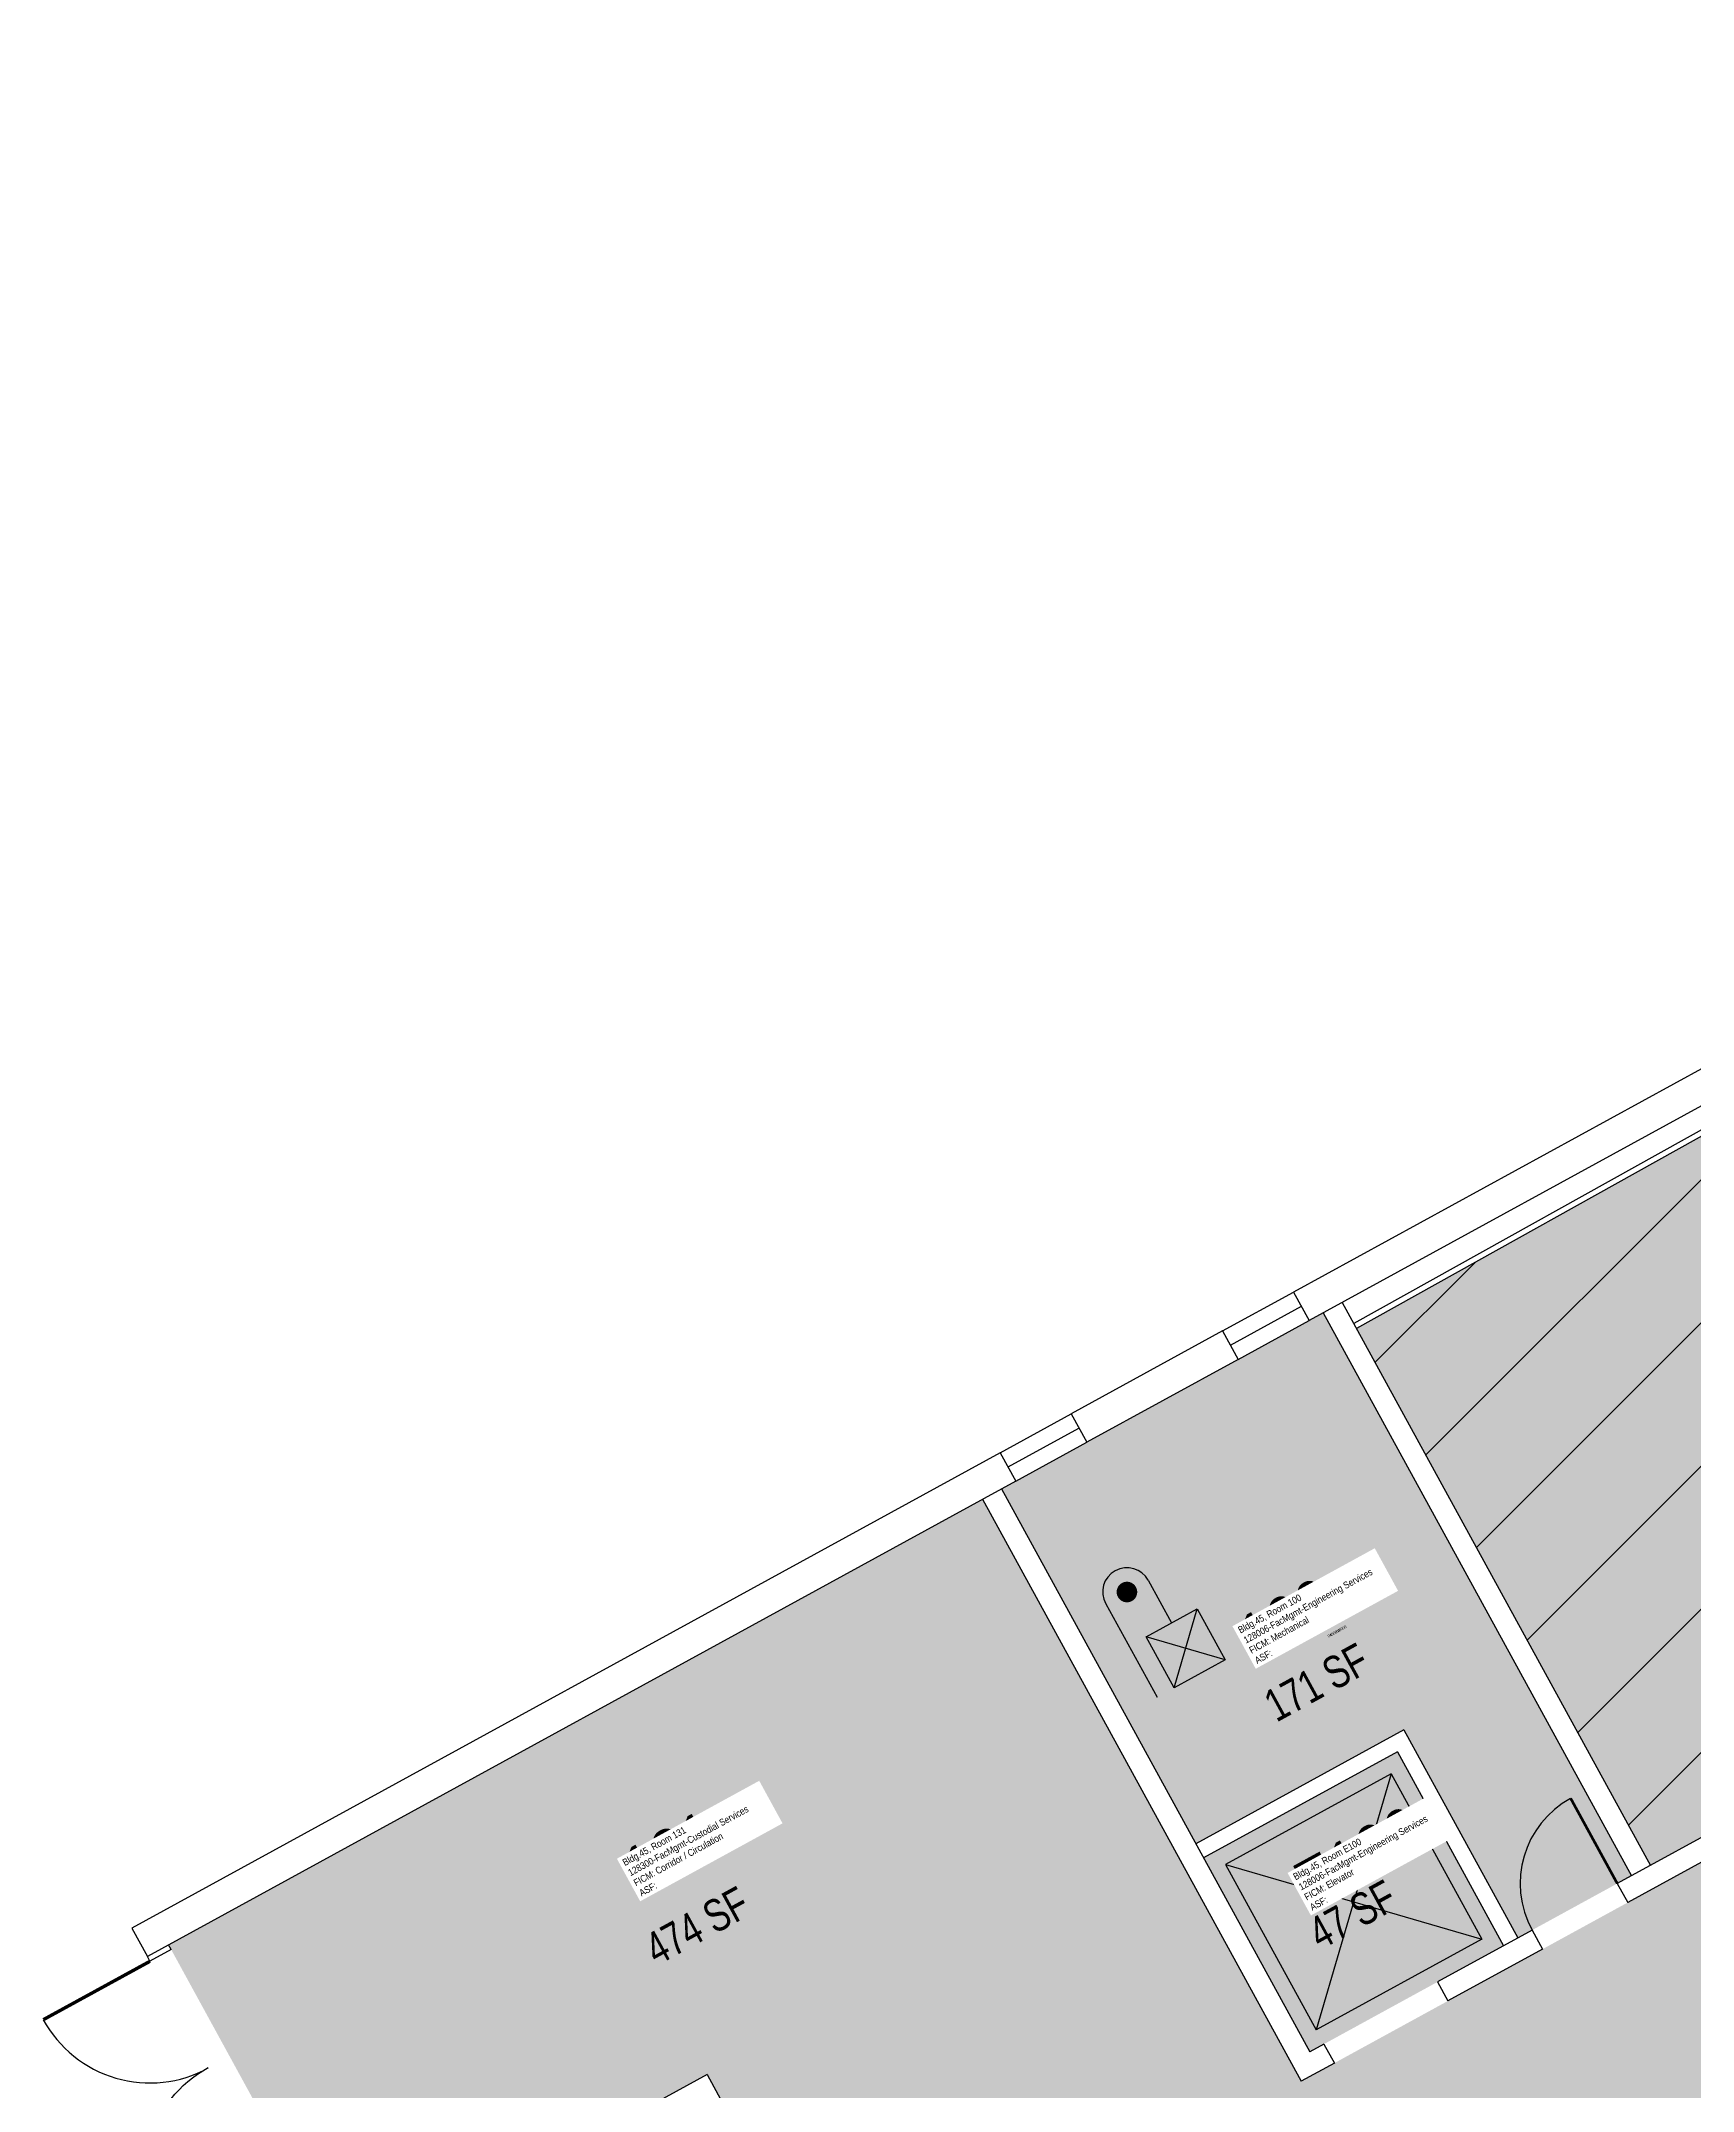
# Model space of a CAD drawing. Header units: inches. Extents: x 69222472 to 69224733, y 27667334 to 27670392.
# Drawn here: x 69222472 to 69223085, y 27669479 to 27670239 of the extents above; entities that cross this region are included whole.
import ezdxf
from ezdxf.enums import TextEntityAlignment as Align

# ---------------------------------------------------------------- set-up
doc = ezdxf.new("R2010")
doc.units = ezdxf.units.IN
doc.header["$LTSCALE"] = 10
doc.header["$MEASUREMENT"] = 0
doc.layers.get('0').update_dxf_attribs({"linetype": 'CONTINUOUS'})
for name, color, linetype in [('A-DOOR', 2, 'CONTINUOUS'), ('A-FLOR', 3, 'CONTINUOUS'), ('A-GLAZ', 1, 'CONTINUOUS'), ('A-IDEN-ICON', 4, 'CONTINUOUS'), ('A-IDEN-RNUM', 7, 'CONTINUOUS'), ('A-IDEN-SNUM', 4, 'CONTINUOUS'), ('A-IDEN-VNUM', 4, 'CONTINUOUS'), ('A-WALL', 5, 'CONTINUOUS'), ('AREA-TEXT', 3, 'CONTINUOUS'), ('Rooms-Capacity', 4, 'CONTINUOUS'), ('Rooms-Category-Color', 7, 'CONTINUOUS'), ('Rooms-College-Color', 7, 'CONTINUOUS'), ('Rooms-Department-Color', 7, 'CONTINUOUS'), ('Rooms-Division-Color', 7, 'CONTINUOUS'), ('Rooms-Information', 7, 'CONTINUOUS')]:
    doc.layers.add(name, color=color, linetype=linetype)
doc.styles.add('CP_AREA', font='arial.ttf', dxfattribs={"height": 15})
doc.styles.add('CP_ROOMSNUMBER', font='arial.ttf', dxfattribs={"height": 1})
doc.styles.add('CP_ROOMVNUMBER', font='arial.ttf', dxfattribs={"width": 0.85, "height": 0.075})

# ---------------------------------------------------------------- blocks, each defined once
blk = doc.blocks.new('DOOR')
at = {"layer": 'A-DOOR', "const_width": 0.0833}
blk.add_lwpolyline([(0, 0), (0, 3)], dxfattribs=at)
at = {"layer": 'A-DOOR'}
blk.add_arc((0, 0), 3, 90, 180, dxfattribs=at)
blk = doc.blocks.new('CPELEV')
for p, q in [((-0.035, 0.03), (-0.035, -0.08)), ((0.015, 0.03), (0.015, -0.02)), ((0.045, -0.08), (-0.015, -0.02)), ((-0.015, -0.08), (0.045, -0.02)), ((-0.015, -0.02), (0.045, -0.02)), ((-0.015, -0.08), (-0.015, -0.02)), ((0.045, -0.02), (0.045, -0.08)), ((0.045, -0.08), (-0.015, -0.08))]:
    blk.add_line(p, q)
at = {"const_width": 0.0106}
blk.add_lwpolyline([(-0.0153, 0.03, 1), (-0.0047, 0.03, 1)], format="xyb", close=True, dxfattribs=at)
blk.add_arc((-0.01, 0.03), 0.025, 0, 180)

msp = doc.modelspace()

# ---------------------------------------------------------------- hatches: boundary and pattern name
at = {"layer": 'Rooms-Capacity'}
h = msp.add_hatch(dxfattribs=at)
h.set_pattern_fill('ANSI31', color=256, scale=300, style=0)
h.set_pattern_definition([(45, (0, 0), (-26.516504294, 26.516504294), [])])
h.paths.add_polyline_path([(69223305.25, 27669692.01), (69223181.41, 27669885.23), (69222960.33, 27669761.94), (69223069.3, 27669562.86)])
at = {"layer": 'Rooms-Category-Color', "true_color": 0xadadad}
for points in [[(69224024.05, 27670076.26), (69223908.26, 27670012.88), (69223862.14, 27670097.12), (69223821.83, 27670075.06), (69223777.93, 27670051.03), (69223824.03, 27669966.82), (69222939.76, 27669482.79), (69222773.03, 27669391.52), (69222794.17, 27669352.89), (69222797.06, 27669347.62), (69222795.3, 27669346.66), (69222817.37, 27669306.35), (69222902.46, 27669352.92), (69223374.93, 27668489.77), (69223258.3, 27668425.93), (69223279.45, 27668387.3), (69223304.39, 27668341.72), (69223421.02, 27668405.57), (69223809.01, 27667696.77), (69223850.28, 27667621.36), (69223933.69, 27667667.02), (69223458.33, 27668535.43), (69222985.86, 27669398.58), (69224070.12, 27669992.08)], [(69222977.88, 27669613.09), (69223020.11, 27669535.93), (69223062.25, 27669559), (69222947.99, 27669767.73), (69222828.7, 27669702.43), (69222900.72, 27669570.86)], [(69222821.64, 27669698.57), (69222519.82, 27669533.36), (69222586.09, 27669412.3), (69222719.46, 27669485.31), (69222767.45, 27669397.63), (69222769.17, 27669398.57), (69222773.03, 27669391.52), (69222939.76, 27669482.79)], [(69222942.96, 27669493.7), (69222948.22, 27669496.58), (69223014.85, 27669533.05), (69222975.5, 27669604.95), (69222903.6, 27669565.59)]]:
    msp.add_hatch(color=253, dxfattribs=at).paths.add_polyline_path(points)
at = {"layer": 'Rooms-Category-Color', "true_color": 0xe3f498}
msp.add_hatch(color=61, dxfattribs=at).paths.add_polyline_path([(69223305.25, 27669692.01), (69223181.41, 27669885.23), (69222960.33, 27669761.94), (69223069.3, 27669562.86)])
at = {"layer": 'Rooms-College-Color', "true_color": 0xadadad}
for points in [[(69224024.05, 27670076.26), (69223908.26, 27670012.88), (69223862.14, 27670097.12), (69223821.83, 27670075.06), (69223777.93, 27670051.03), (69223824.03, 27669966.82), (69222939.76, 27669482.79), (69222773.03, 27669391.52), (69222794.17, 27669352.89), (69222797.06, 27669347.62), (69222795.3, 27669346.66), (69222817.37, 27669306.35), (69222902.46, 27669352.92), (69223374.93, 27668489.77), (69223258.3, 27668425.93), (69223279.45, 27668387.3), (69223304.39, 27668341.72), (69223421.02, 27668405.57), (69223809.01, 27667696.77), (69223850.28, 27667621.36), (69223933.69, 27667667.02), (69223458.33, 27668535.43), (69222985.86, 27669398.58), (69224070.12, 27669992.08)], [(69222977.88, 27669613.09), (69223020.11, 27669535.93), (69223062.25, 27669559), (69222947.99, 27669767.73), (69222828.7, 27669702.43), (69222900.72, 27669570.86)], [(69222821.64, 27669698.57), (69222519.82, 27669533.36), (69222586.09, 27669412.3), (69222719.46, 27669485.31), (69222767.45, 27669397.63), (69222769.17, 27669398.57), (69222773.03, 27669391.52), (69222939.76, 27669482.79)], [(69222942.96, 27669493.7), (69222948.22, 27669496.58), (69223014.85, 27669533.05), (69222975.5, 27669604.95), (69222903.6, 27669565.59)]]:
    msp.add_hatch(color=253, dxfattribs=at).paths.add_polyline_path(points)
at = {"layer": 'Rooms-College-Color', "true_color": 0xb2d6e9}
msp.add_hatch(color=254, dxfattribs=at).paths.add_polyline_path([(69223305.25, 27669692.01), (69223181.41, 27669885.23), (69222960.33, 27669761.94), (69223069.3, 27669562.86)])
at = {"layer": 'Rooms-Department-Color', "true_color": 0xacacac}
for points in [[(69224024.05, 27670076.26), (69223908.26, 27670012.88), (69223862.14, 27670097.12), (69223821.83, 27670075.06), (69223777.93, 27670051.03), (69223824.03, 27669966.82), (69222939.76, 27669482.79), (69222773.03, 27669391.52), (69222794.17, 27669352.89), (69222797.06, 27669347.62), (69222795.3, 27669346.66), (69222817.37, 27669306.35), (69222902.46, 27669352.92), (69223374.93, 27668489.77), (69223258.3, 27668425.93), (69223279.45, 27668387.3), (69223304.39, 27668341.72), (69223421.02, 27668405.57), (69223809.01, 27667696.77), (69223850.28, 27667621.36), (69223933.69, 27667667.02), (69223458.33, 27668535.43), (69222985.86, 27669398.58), (69224070.12, 27669992.08)], [(69222977.88, 27669613.09), (69223020.11, 27669535.93), (69223062.25, 27669559), (69222947.99, 27669767.73), (69222828.7, 27669702.43), (69222900.72, 27669570.86)], [(69222821.64, 27669698.57), (69222519.82, 27669533.36), (69222586.09, 27669412.3), (69222719.46, 27669485.31), (69222767.45, 27669397.63), (69222769.17, 27669398.57), (69222773.03, 27669391.52), (69222939.76, 27669482.79)], [(69222942.96, 27669493.7), (69222948.22, 27669496.58), (69223014.85, 27669533.05), (69222975.5, 27669604.95), (69222903.6, 27669565.59)]]:
    msp.add_hatch(color=253, dxfattribs=at).paths.add_polyline_path(points)
at = {"layer": 'Rooms-Department-Color', "true_color": 0xb2d6e9}
msp.add_hatch(color=254, dxfattribs=at).paths.add_polyline_path([(69223305.25, 27669692.01), (69223181.41, 27669885.23), (69222960.33, 27669761.94), (69223069.3, 27669562.86)])
at = {"layer": 'Rooms-Division-Color', "true_color": 0xadadad}
for points in [[(69224024.05, 27670076.26), (69223908.26, 27670012.88), (69223862.14, 27670097.12), (69223821.83, 27670075.06), (69223777.93, 27670051.03), (69223824.03, 27669966.82), (69222939.76, 27669482.79), (69222773.03, 27669391.52), (69222794.17, 27669352.89), (69222797.06, 27669347.62), (69222795.3, 27669346.66), (69222817.37, 27669306.35), (69222902.46, 27669352.92), (69223374.93, 27668489.77), (69223258.3, 27668425.93), (69223279.45, 27668387.3), (69223304.39, 27668341.72), (69223421.02, 27668405.57), (69223809.01, 27667696.77), (69223850.28, 27667621.36), (69223933.69, 27667667.02), (69223458.33, 27668535.43), (69222985.86, 27669398.58), (69224070.12, 27669992.08)], [(69222977.88, 27669613.09), (69223020.11, 27669535.93), (69223062.25, 27669559), (69222947.99, 27669767.73), (69222828.7, 27669702.43), (69222900.72, 27669570.86)], [(69222821.64, 27669698.57), (69222519.82, 27669533.36), (69222586.09, 27669412.3), (69222719.46, 27669485.31), (69222767.45, 27669397.63), (69222769.17, 27669398.57), (69222773.03, 27669391.52), (69222939.76, 27669482.79)], [(69222942.96, 27669493.7), (69222948.22, 27669496.58), (69223014.85, 27669533.05), (69222975.5, 27669604.95), (69222903.6, 27669565.59)]]:
    msp.add_hatch(color=253, dxfattribs=at).paths.add_polyline_path(points)
at = {"layer": 'Rooms-Division-Color', "true_color": 0xb2d6e9}
msp.add_hatch(color=254, dxfattribs=at).paths.add_polyline_path([(69223305.25, 27669692.01), (69223181.41, 27669885.23), (69222960.33, 27669761.94), (69223069.3, 27669562.86)])

# ---------------------------------------------------------------- linework, layer by layer
at = {"layer": 'A-FLOR'}
for p, q in [((69222973.11, 27669596.8), (69222911.75, 27669563.21)), ((69222973.11, 27669596.8), (69222945.34, 27669501.84)), ((69222973.11, 27669596.8), (69223006.71, 27669535.43)), ((69222911.75, 27669563.21), (69222945.34, 27669501.84)), ((69222911.75, 27669563.21), (69223006.71, 27669535.43)), ((69223006.71, 27669535.43), (69222945.34, 27669501.84))]:
    msp.add_line(p, q, dxfattribs=at)
at = {"layer": 'A-GLAZ'}
for p, q in [((69222910.65, 27669760.97), (69222936.97, 27669775.38)), ((69222913.53, 27669755.71), (69222939.85, 27669770.11)), ((69222916.41, 27669750.45), (69222942.73, 27669764.85)), ((69222828.2, 27669715.84), (69222854.51, 27669730.24)), ((69222831.08, 27669710.58), (69222857.39, 27669724.98)), ((69222833.96, 27669705.31), (69222860.28, 27669719.72))]:
    msp.add_line(p, q, dxfattribs=at)
at = {"layer": 'A-WALL'}
for p, q in [((69223784.36, 27670239.23), (69222936.97, 27669775.38)), ((69223790.12, 27670228.7), (69222942.73, 27669764.85)), ((69223182.08, 27669887.9), (69222959.36, 27669763.7)), ((69223181.41, 27669885.23), (69222960.34, 27669761.95)), ((69222936.97, 27669775.38), (69222942.73, 27669764.85)), ((69222955.04, 27669771.59), (69223069.3, 27669562.86)), ((69222947.99, 27669767.73), (69223062.25, 27669559)), ((69222910.65, 27669760.97), (69222854.51, 27669730.24)), ((69222910.65, 27669760.97), (69222916.41, 27669750.45)), ((69222916.41, 27669750.45), (69222860.28, 27669719.72)), ((69222854.51, 27669730.24), (69222860.28, 27669719.72)), ((69222828.2, 27669715.84), (69222506.17, 27669539.57)), ((69222828.2, 27669715.84), (69222833.96, 27669705.31)), ((69222833.96, 27669705.31), (69222511.93, 27669529.04)), ((69222828.7, 27669702.43), (69222942.96, 27669493.7)), ((69222821.64, 27669698.57), (69222939.76, 27669482.79)), ((69223268.43, 27669671.86), (69223056.99, 27669556.12)), ((69223272.29, 27669664.8), (69223060.85, 27669549.06)), ((69222977.88, 27669613.09), (69222900.72, 27669570.86)), ((69222977.88, 27669613.09), (69223020.11, 27669535.93)), ((69222975.5, 27669604.95), (69222903.6, 27669565.59)), ((69222975.5, 27669604.95), (69223014.85, 27669533.05)), ((69223056.99, 27669556.12), (69223060.85, 27669549.06)), ((69222506.17, 27669539.57), (69222511.93, 27669529.04)), ((69223025.41, 27669538.83), (69222990.32, 27669519.63)), ((69223025.41, 27669538.83), (69223029.27, 27669531.78)), ((69222512.89, 27669527.28), (69222511.93, 27669529.04)), ((69222520.79, 27669531.6), (69222512.89, 27669527.28)), ((69222520.79, 27669531.6), (69222519.82, 27669533.36)), ((69223029.27, 27669531.78), (69222994.18, 27669512.57)), ((69222990.32, 27669519.63), (69222994.18, 27669512.57)), ((69222952.08, 27669489.53), (69222939.76, 27669482.79)), ((69222948.22, 27669496.58), (69222942.96, 27669493.7)), ((69222948.22, 27669496.58), (69222952.08, 27669489.53)), ((69222719.46, 27669485.31), (69222586.09, 27669412.3)), ((69222719.46, 27669485.31), (69222746.3, 27669436.26))]:
    msp.add_line(p, q, dxfattribs=at)

# ---------------------------------------------------------------- block references
at = {"layer": 'A-DOOR'}
for p, xscale, yscale, zscale, rotation in [((69223056.99, 27669556.12), 12, 12, 12, 28.6956120576668), ((69222512.89, 27669527.28), 15.03004395822063, 15.03004395822063, 15.03004395822063, 118.6956120576668), ((69222556.11, 27669448.33), -15.03004395822063, 15.03004395832847, 15.03004395773564, 118.69561197246)]:
    msp.add_blockref('DOOR', p, dxfattribs=dict(at, xscale=xscale, yscale=yscale, zscale=zscale, rotation=rotation))
at = {"layer": 'A-IDEN-ICON', "xscale": 360.0000000025632, "yscale": 360.0000000025632, "zscale": 360.0000000025632, "rotation": 28.891601432858}
msp.add_blockref('CPELEV', (69222883.54, 27669656.47), dxfattribs=at)

# ---------------------------------------------------------------- texts
at = {"layer": 'A-IDEN-RNUM', "style": 'CP_ROOMSNUMBER'}
for s, p in [('0100-00', (69222949.9, 27669647.28)), ('E100-00', (69222958.58, 27669566.89)), ('0131-00', (69222706.89, 27669560.76))]:
    msp.add_text(s, height=1, rotation=28.69561, dxfattribs=at).set_placement(p)
at = {"layer": 'A-IDEN-SNUM', "style": 'CP_ROOMSNUMBER'}
for s, p in [('0450010000', (69222949.9, 27669647.28)), ('0450013100', (69222706.89, 27669560.76)), ('0450E10000', (69222958.58, 27669566.89))]:
    msp.add_text(s, height=1, rotation=28.69561, dxfattribs=at).set_placement(p)
at = {"layer": 'A-IDEN-VNUM', "style": 'CP_ROOMVNUMBER', "width": 0.85}
for s, p in [('100', (69222923.46, 27669637.45)), ('131', (69222695.21, 27669551.24)), ('E100', (69222943.92, 27669545.97))]:
    msp.add_text(s, height=18, rotation=28.69561, dxfattribs=at).set_placement(p)
at = {"layer": 'AREA-TEXT', "style": 'CP_AREA', "width": 0.75}
for s, p in [('171 SF', (69222945.47, 27669630.72)), ('47 SF', (69222958.72, 27669544.62)), ('474 SF', (69222715.75, 27669540.5))]:
    msp.add_text(s, height=12, rotation=28.69561, dxfattribs=at).set_placement(p, align=Align.MIDDLE_CENTER)

# ---------------------------------------------------------------- next in the draw order: texts
at = {"layer": 'Rooms-Information', "char_height": 2.5714, "width": 57.6, "attachment_point": 7, "rotation": 28.69561, "style": 'CP_ROOMVNUMBER', "bg_fill": 3, "box_fill_scale": 1.5, "bg_fill_color": 256, "bg_fill_true_color": 13158600, "bg_fill_transparency": 0}
for s, insert in [('Bldg.45, Room 100^M^J128006-FacMgmt-Engineering Services^M^JFICM: Mechanical^M^JASF: ', (69222923.46, 27669637.45)), ('Bldg.45, Room 131^M^J128300-FacMgmt-Custodial Services^M^JFICM: Corridor / Circulation^M^JASF: ', (69222695.21, 27669551.24)), ('Bldg.45, Room E100^M^J128006-FacMgmt-Engineering Services^M^JFICM: Elevator^M^JASF: ', (69222943.92, 27669545.97))]:
    msp.add_mtext(s, dxfattribs=dict(at, insert=insert))

doc.saveas('drawing.dxf')
